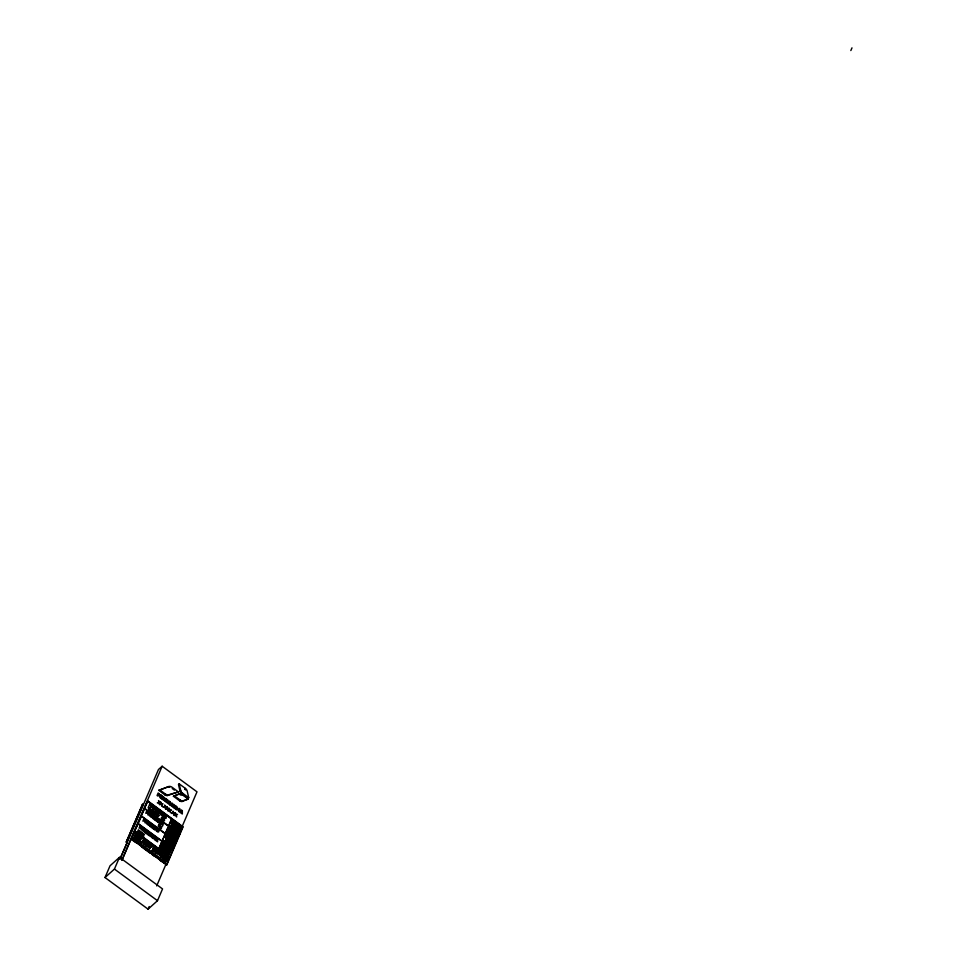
<?xml version="1.0" encoding="UTF-8"?>
<svg xmlns="http://www.w3.org/2000/svg" width="957" height="957" viewBox="0 0 957 957"><rect width="100%" height="100%" fill="white"/><g stroke="black" fill="none" stroke-linecap="round" stroke-linejoin="round"><path stroke-width="1.44" d="M160.537 824.133L160.561 821.668L159.795 821.106L158.204 822.434L158.611 820.233L158.001 819.79L157.056 820.723L156.565 818.737L155.405 820.376L155.381 817.864L154.603 817.302L153.024 818.618L155.979 820.795L156.697 819.682L156.984 821.525L157.917 820.592L157.57 821.955L161.159 824.599L161.924 824.216L162.774 825.783L162.367 824.192L163.515 823.833L162.319 823.534M163.683 816.823L163.719 814.359L162.953 813.797L161.362 815.125L161.757 812.924L161.147 812.481L160.214 813.414L159.723 811.428L158.563 813.067L158.527 810.555L157.761 809.993L156.17 811.309L159.125 813.486L159.843 812.373L159.723 813.917L161.075 813.283L160.716 814.658L164.317 817.29L165.083 816.907L165.932 818.474L165.525 816.883L166.662 816.524L165.334 816.333L164.508 814.945L164.879 816.393L163.611 816.776M105.007 877.533L110.043 865.774L119.481 857.316L162.546 888.933L157.498 900.693L148.072 909.15L105.007 877.533L114.433 869.076L119.481 857.316M139.519 812.098L143.048 804.514L136.265 819.682L139.854 811.955M120.139 858.513L127.233 842.363M119.96 859.35L158.455 769.536L162.14 766.234L196.998 791.834L182.416 825.867M121.838 860.259L162.14 766.234M122.125 859.996L131.205 838.811L166.207 864.626L166.674 864.207L131.815 838.619L134.889 831.442L169.748 857.041L167.75 861.037M135.727 842.591L130.918 839.062L147.617 800.77L183.122 826.836L166.877 864.721L159.771 860.247M134.435 831.86L138.143 823.869L172.99 849.457M141.038 816.429L144.639 808.713L179.485 834.313M144.292 808.856L147.821 801.272L182.679 826.86L166.422 865.128M133.896 838.523L135.846 833.954M141.349 834.444C140.081 832.315 143.287 833.595 140.775 831.537L139.973 833.439L142.162 835.054L142.928 834.671L143.789 836.239L143.371 834.648L144.519 834.289L143.323 833.99M152.725 850.294L153.108 848.105L154.555 849.314M169.305 824.671L171.267 820.101M162.511 847.495L163.001 847.053L162.75 848.069L161.231 847.041L162.75 848.069M167.75 841.335L168.241 840.892L167.989 841.909L166.47 840.868C168.049 839.504 168.241 840.533 166.422 840.76L167.989 841.909M170.968 833.822L171.459 833.38L171.207 834.396L169.688 833.356L171.112 834.408M174.246 826.166L174.736 825.724L174.485 826.74L172.966 825.712L174.389 826.752M166.458 850.39L166.949 849.96L166.697 850.976L165.178 849.936L166.602 850.988M176.22 827.614L176.722 827.171L176.459 828.188L174.94 827.159L176.363 828.2M170.872 843.619L170.717 842.854L170.37 843.655L171.937 844.804L172.188 843.787L171.698 844.23M174.916 836.717L175.406 836.274L175.155 837.291L173.636 836.262L175.059 837.303M165.657 861.838L167.619 857.269M178.648 831.537L180.61 826.968M156.697 885.859L166.075 863.992M172.655 849.601L175.263 843.512M176.423 840.808L179.031 834.719M180.167 832.064L181.71 828.475M148.072 909.15L149.184 906.542M850.833 50.565L851.993 47.85M160.345 826.238L162.008 826.764L160.943 827.757L161.458 828.666L159.747 827.398L161.494 826.968L160.333 826.25M158.766 790.338L168.863 786.534A4.354 2.931 48.1 0 1 171.829 787.061L178.397 791.894L167.654 795.494A3.792 2.548 48.1 0 1 165.011 794.932L158.766 790.338L168.863 786.534M165.011 794.932L165.74 794.286A3.792 2.548 48.1 0 0 168.372 794.848L178.397 791.894M179.174 783.831L178.457 784.477L180.107 791.463A2.871 1.926 48.1 0 0 181.734 793.748L188.027 798.365L188.744 797.719L187.153 790.949A3.302 2.225 48.1 0 0 185.395 788.401L179.174 783.831L180.825 790.817A2.871 1.926 48.1 0 0 182.452 793.102L188.744 797.719M167.654 795.494L168.372 794.848M173.408 796.248L179.545 793.808A3.134 2.105 48.1 0 1 181.878 794.442L188.17 799.059L182.213 801.452A3.302 2.225 48.1 0 1 179.629 800.818L173.408 796.248L179.545 793.808M180.107 791.463L180.825 790.817M184.677 789.047L185.395 788.401M181.734 793.748L182.452 793.102M181.16 795.088L181.878 794.442M179.629 800.818L180.359 800.172A3.302 2.225 48.1 0 0 182.931 800.806L188.17 799.059M182.213 801.452L182.931 800.806M175.897 842.028L176.363 841.61L141.504 816.022M175.777 842.292L176.244 841.885L141.385 816.297L138.251 823.594L173.109 849.194L172.535 849.876M143.311 834.002L142.366 832.698L142.737 834.157L141.469 834.54M162.176 823.642L161.35 822.254L161.721 823.702L160.465 824.085M159.652 804.55L161.219 803.976L160.884 802.277L161.589 803.82L163.025 803.844L161.733 804.347L162.128 806.368L161.314 804.478L159.281 804.287L158.97 802.756L157.307 802.839L158.874 802.253L158.551 800.554L159.245 802.098L160.692 802.133L159.388 802.636L159.783 804.658M165.717 809L167.284 808.426L166.949 806.727L167.654 808.27L169.09 808.306L167.798 808.809L168.193 810.818M168.061 810.723L169.628 810.148L169.293 808.45L169.999 809.993L171.435 810.017L170.131 810.519L170.537 812.541L169.712 810.651L167.69 810.459L167.379 808.928L165.346 808.737L165.035 807.218L163.384 807.289L164.939 806.715L164.616 805.016L165.31 806.56L166.757 806.584L165.453 807.086L165.848 809.108M174.126 815.173L175.693 814.598L175.358 812.9L176.064 814.443L177.5 814.479L176.196 814.981L176.602 816.991L175.777 815.101L174.641 815.555L173.444 813.378L171.781 813.462L173.349 812.876L173.014 811.189L173.719 812.732L175.155 812.756L173.863 813.259L174.258 815.28M163.946 855.977L163.312 856.982L162.271 854.745L163.109 856.336M154.603 849.433L154.28 850.354L154.424 848.979L153.216 848.093L152.151 850.342L153.694 851.335L152.199 850.474M172.2 788.52L174.389 790.123M174.126 795.602L180.359 800.172M159.484 789.692L165.74 794.286M149.519 802.911L158.994 809.861M162.534 812.469L170.825 818.558M175.562 822.027L181.471 826.37M144.746 808.438L179.605 834.037M170.418 843.775L171.841 844.816M135.009 831.178L169.868 856.766M131.384 838.655L166.877 864.721M141.564 846.885L150.153 853.189M152.223 854.709L154.579 856.443M114.433 869.076L157.498 900.693M178.827 794.454A3.134 2.105 48.1 0 1 180.765 794.824M185.096 789.393A3.302 2.225 48.1 0 1 185.634 789.992M168.36 787.121A4.354 2.931 48.1 0 1 169.808 787.156M170.143 801.751L170.107 805.052L171.746 802.935L172.571 803.533L172.427 805.591L173.695 804.359L174.521 804.969L173.911 807.84L173.133 807.265L173.6 805.423L172.332 806.679L171.77 806.273L171.925 804.203L170.968 805.674L166.961 802.732L169.09 800.985L170.143 801.751M182.356 810.711L182.332 814.012L179.174 811.703L181.316 809.945L182.356 810.711M148.682 832.781L148.646 835.246L149.866 833.655L150.357 835.628L151.302 834.695L151.912 835.15L151.445 837.291L151.218 835.497L150.285 836.442L149.998 834.6L149.28 835.712L146.325 833.535L147.904 832.207L148.682 832.781M152.51 825.747L152.474 828.212L150.153 826.501L151.732 825.173L152.51 825.747M157.678 839.385L157.642 841.849L155.321 840.15L156.912 838.822L157.678 839.385M145.105 830.58L144.328 831.071L144.615 832.279L143.717 830.652L142.82 830.963L143.634 829.073L145.105 830.58M148.933 823.546L148.144 824.037L148.431 825.245L147.545 823.618L146.648 823.929L147.462 822.039L148.933 823.546M151.804 815.663L151.027 816.154L151.314 817.362L150.416 815.735L149.519 816.058L150.333 814.156L151.804 815.663M154.233 811.871L153.455 812.361L153.742 813.57L152.845 811.943L151.948 812.254L152.761 810.364L154.233 811.871M154.95 808.354L154.173 808.844L154.46 810.053L153.563 808.426L152.677 808.749L153.491 806.847L154.95 808.354M140.069 831.681L139.686 832.578A1.244 0.837 48.1 0 1 139.016 832.602L137.557 831.657L138.37 829.767L139.566 830.7A1.316 0.885 48.1 0 1 140.009 831.394L140.069 831.681M162.81 819.718C165.621 823.678 164.556 816.046 162.81 819.718M169.401 802.193L169.353 803.258L168.528 802.648L169.401 802.193M181.615 811.165L181.567 812.218L180.741 811.62L181.615 811.165M148.132 833.116L148.096 833.906L147.486 833.463L148.132 833.116M151.96 826.082L151.924 826.872L151.314 826.429L151.972 825.963M154.831 818.199L154.795 818.989L154.185 818.546L154.831 818.199M157.989 810.89L157.941 811.692L157.331 811.237L157.989 810.89M157.139 839.72L157.092 840.521L156.481 840.067L157.139 839.72M160.022 822.003L159.986 822.805L159.376 822.35L160.022 822.003M163.169 814.706L163.133 815.496L162.523 815.041L163.18 814.586M160.154 795.04C160.118 797.157 157.821 794.262 157.857 796.057L157.08 795.482L158.156 792.946L160.154 795.04M141.325 827.841L139.04 828.188L139.854 826.298L141.325 827.841M145.153 820.807L142.868 821.154L143.682 819.264L145.153 820.807M148.024 812.924L145.739 813.271L146.553 811.38L148.024 812.924M151.17 805.615L148.897 805.973L149.699 804.071L151.17 805.615M158.898 815.615L158.395 816.477A1.555 1.041 48.1 0 1 156.589 815.508L156.386 815.005A1.531 1.029 48.1 0 1 156.864 813.893L157.307 813.869A1.531 1.029 48.1 0 1 158.778 815.113L158.898 815.615M160.154 825.712L158.838 826.74L158.216 826.286C158.527 825.975 158.635 822.924 160.154 825.712M162.977 818.367L161.661 819.395L161.039 818.929C161.29 818.666 161.494 815.555 162.977 818.367M158.264 815.364C156.637 817.206 157.068 812.684 158.264 815.364M139.423 831.489C138.239 833.32 138.562 829.312 139.423 831.489M150.393 810.22L150.967 810.926L151.685 809.574L152.295 810.029C152.151 813.342 148.144 810.256 150.297 808.545L150.393 810.22M156.015 814.287L153.969 813.737L154.783 811.847L156.23 813.127L156.015 814.287M155.644 813.115L155.19 812.637L155.644 813.115M159.305 794.717L158.706 794.071L159.305 794.717M140.691 827.602L140.26 827.123L140.691 827.602M144.519 820.58L144.076 820.089L144.519 820.58M147.39 812.696L146.959 812.218L147.39 812.696M150.548 805.387L150.105 804.909L150.548 805.387M163.432 819.922L163.982 820.472L163.491 819.838M155.429 813.905L154.878 813.354L155.429 813.905M163.814 819.156L164.293 819.623L163.874 819.072M158.91 825.149L159.52 825.747L158.982 825.042M161.733 817.804L162.331 818.402L161.733 817.804M163.157 806.691L162.57 806.404L163.157 806.691M171.566 812.864L170.98 812.577L171.566 812.864M164.413 798.485C163.491 799.645 163.647 796.822 164.413 798.485M144.459 830.377L144.04 829.898L144.459 830.377M148.275 823.355L147.868 822.864L148.275 823.355M151.158 815.472L150.739 814.981L151.158 815.472M154.304 808.163L153.898 807.672L154.304 808.163M153.587 811.68L153.168 811.189L153.587 811.68M177.392 808.103L176.698 809.885L175.885 809.287L176.973 806.763L178.457 810.148L179.162 808.366L179.964 808.952L178.875 811.488L177.392 808.103M154.017 837.471L153.491 838.799L152.905 838.368L153.718 836.478L154.807 838.99L155.333 837.662L155.919 838.093L155.106 839.983L154.017 837.471M162.427 855.331L161.841 855.905L162.164 854.661L162.427 855.331M142.378 804.418L126.145 842.304L142.844 804.012L142.378 804.418M129.65 835.102L126.575 842.28L130.116 834.695L129.65 835.102M132.903 827.53L129.769 834.839L133.358 827.111L132.903 827.53M136.145 819.946L133.023 827.255L136.612 819.539L136.145 819.946M135.75 833.703L133.681 838.535L165.752 862.09L167.822 857.257L135.75 833.703M136.109 836.095L135.966 836.908L136.109 836.095M148.383 807.146L148.694 809.861L150.01 808.342L148.383 807.146M137.03 838.153L137.246 838.93L137.03 838.153M141.851 827.757L141.038 829.659C142.617 830.808 143.43 828.929 141.851 827.757M148.55 812.852L147.737 814.742C149.316 815.89 150.129 814.012 148.55 812.852M151.696 805.543L150.895 807.433C152.462 808.581 153.276 806.703 151.696 805.543M137.952 838.715L137.569 839.636L137.952 838.715M138.526 837.399L138.227 838.559L138.526 837.399M145.679 820.735L144.866 822.625C146.445 823.774 147.246 821.896 145.679 820.735M140.212 840.366L139.818 841.287L140.212 840.366M140.811 838.978L140.488 840.222L140.811 838.978M145.476 830.425L145.787 833.14L147.103 831.621L145.476 830.425M160.872 794.944L159.783 797.468L161.661 798.844L160.836 797.492L162.259 797.265L161.255 796.535L162.738 796.32L160.872 794.944M152.175 815.508L152.486 818.223L153.802 816.704L152.175 815.508M155.321 808.198L155.632 810.914L156.948 809.395L155.321 808.198M149.304 823.391L149.603 826.106L150.919 824.587L149.304 823.391M142.473 842.028L142.043 843.009L142.473 842.028M143.036 840.713L142.737 841.873L143.036 840.713L144.77 841.897L143.143 840.701M163.288 796.714L162.212 799.251L162.989 799.825L163.42 798.832L164.628 801.021L164.233 799.394L165.226 799.179A1.256 0.837 48.1 0 0 165.25 798.533L163.288 796.714M143.801 843.117L143.837 844.325C143.813 841.107 142.461 843.452 144.818 842.016L143.825 842.985M144.722 843.679L144.304 844.672L144.722 843.679M145.285 842.363L144.997 843.536L145.285 842.363L147.031 843.548L145.404 842.351M145.751 843.428L145.596 844.457L145.751 843.428M153.503 826.477L152.689 828.367L154.065 829.384L153.503 826.477M146.05 844.78L146.086 845.976L146.05 844.78M146.505 843.715L146.469 844.612L146.505 843.715M165.788 798.557L165.394 801.583L166.219 802.193L167.056 800.267L167.989 800.172L165.788 798.557M146.983 845.342L146.565 846.323L146.983 845.342M147.545 844.026L147.258 845.187L147.653 844.014L149.28 845.21L147.545 844.026M155.19 827.709L154.376 829.611L154.998 830.066L155.812 828.176L155.19 827.709M152.606 835.652L151.792 837.554L152.414 838.009L153.216 836.107L152.606 835.652M148.311 846.431L148.347 847.639L148.491 845.952L147.306 845.318L148.311 846.431M148.766 845.378L148.718 846.275L148.766 845.378M156.123 828.403L156.434 831.119L157.749 829.587L156.123 828.403M149.89 847.591L149.699 848.656L149.89 847.591M150.249 846.742L150.512 847.412L150.249 846.742M158.049 829.815L157.235 831.705C158.814 832.853 159.628 830.975 158.049 829.815M153.874 850.51L154.089 851.299L153.874 850.51M154.795 851.084L154.376 852.065L155.369 849.768L155.632 850.426C154.627 851.407 157.869 852.723 154.795 851.084M175.454 805.65L174.377 808.175L175.215 808.797L176.303 806.273L175.454 805.65M156.123 852.173L156.158 853.381L156.123 852.173M156.577 851.108L156.541 852.005L156.577 851.108M161.422 842.591L159.352 847.423L169.006 854.505L171.076 849.672L161.422 842.591M164.664 835.006L162.594 839.851L172.248 846.933L174.318 842.1L164.664 835.006M167.918 827.434L165.848 832.267L175.502 839.361L177.571 834.528L167.918 827.434M171.159 819.862L169.09 824.695L178.744 831.777L180.813 826.944L171.159 819.862M161.518 842.83L159.556 847.412L168.899 854.266L170.86 849.696L161.518 842.83M164.771 835.258L162.81 839.827L172.152 846.694L174.114 842.112L164.771 835.258M168.013 827.685L166.051 832.255L175.394 839.11L177.356 834.54L168.013 827.685M160.561 845.51L160.609 846.502L160.561 845.51M160.955 844.588L160.92 845.366L160.955 844.588M157.702 853.333C156.888 856.168 159.436 850.701 157.702 853.333M161.53 846.12L161.183 846.921L161.53 846.12M162.02 844.971L161.769 845.988L162.02 844.971L163.539 846.012L163.24 846.921L163.587 846.12L162.116 844.959M168.504 829.839L168.253 830.867L168.504 829.839M171.793 822.195L171.53 823.211L171.793 822.195L173.313 823.223L171.889 822.183M159.317 854.398L159.46 855.331C159.843 853.01 162.044 856.826 159.317 854.398M159.879 853.082L159.58 854.242L159.879 853.082M165.956 839.468L166.016 840.461L165.956 839.468M166.351 838.535L166.315 839.325L166.351 838.535M169.174 831.944L169.138 832.961L167.714 831.908L169.233 832.949L169.174 831.944M169.568 831.023L169.533 831.812L170.071 830.987L168.599 829.839L169.568 831.023M172.451 824.3L172.511 825.293C173.337 823.355 170.693 822.984 172.451 824.3M172.846 823.367L172.822 824.156L172.846 823.367M163.503 847.567L163.157 848.381L164.628 849.529L163.204 848.488L163.503 847.567M167.26 838.811L167.008 839.827L167.26 838.811L168.779 839.839L167.355 838.799M169.987 832.446L169.64 833.248L169.987 832.446M170.478 831.286L170.226 832.315L170.585 831.286L172.009 832.327L170.478 831.286M173.265 824.79L172.93 825.592C173.612 823.821 174.796 826.585 175.322 824.778L174.449 825.64L173.265 824.79M173.767 823.642L173.504 824.659L173.863 823.63L175.287 824.671L173.767 823.642M160.644 855.486L160.68 856.694L160.644 855.486M161.087 854.422L161.051 855.319L161.087 854.422M165.059 847.603L165.035 848.381L165.561 847.567L164.09 846.407L165.023 847.495M171.542 832.47L171.518 833.26L171.542 832.47M161.566 856.048L161.147 857.041L161.566 856.048M165.477 849.026L165.13 849.828L165.477 849.026M165.98 847.866L165.717 848.895L166.075 847.866L167.499 848.907L165.98 847.866M169.233 840.258L168.982 841.275L169.233 840.258L170.753 841.287L169.329 840.246M171.961 833.894L171.614 834.695L171.961 833.894M172.463 832.746L172.2 833.762L172.463 832.746M175.741 825.09C175.956 827.661 176.339 827.123 175.837 825.078L177.26 826.13L175.741 825.09M162.893 857.137L162.929 858.345L162.893 857.137M167.032 849.05L167.008 849.84L167.032 849.05M169.903 842.363L169.963 843.356C170.537 841.981 168.3 840.677 169.927 842.256M173.121 834.851L173.181 835.844L173.121 834.851M173.516 833.918L173.492 834.707L173.516 833.918M163.85 857.651L163.719 858.608L163.85 857.651M164.245 856.742L164.114 857.508L164.245 856.742M167.451 850.474L167.104 851.275L168.671 852.424L168.922 851.407L168.576 852.436L167.152 851.383L167.954 849.326L169.473 850.354L168.049 849.314L167.451 850.474M171.207 841.705L170.956 842.722L171.303 841.693L172.727 842.746L171.207 841.705M173.935 835.341L173.6 836.143L173.935 835.341M174.437 834.193L174.174 835.21L174.437 834.193L175.956 835.234L175.645 836.143L175.992 835.341L174.533 834.181M177.212 827.697L176.878 828.499L178.337 829.647L179.27 827.685L178.433 829.647L176.913 828.606L177.212 827.697M177.715 826.537L177.452 827.566L177.715 826.537M165.178 858.752L165.083 859.601L165.178 858.752M169.006 850.498L168.982 851.287L169.006 850.498M172.272 842.89L172.236 843.667L172.272 842.89M164.879 857.915L165.477 858.596L164.879 857.915M137.999 837.16L136.504 836.059L137.999 837.16M179.234 827.578L177.811 826.525L179.234 827.578M173.983 833.774L172.559 832.734L173.983 833.774M140.332 838.643L138.633 837.387L140.332 838.643M166.805 838.392L165.382 837.351L166.805 838.392M157.104 850.952L155.477 849.756L157.104 850.952M161.613 854.266L159.986 853.07L161.613 854.266M166.207 857.628L164.64 856.706L166.207 857.628M171.494 824.216L172.416 825.305L171.494 824.216M168.552 830.951L169.449 831.812L168.552 830.951M136.313 837.004L137.341 837.997L136.313 837.004M172.164 834.767L173.085 835.856L172.164 834.767M138.562 838.667L139.59 839.648L138.562 838.667M136.851 838.966L135.356 837.865L136.851 838.966M138.179 839.708L139.315 841.012L138.179 839.708M140.44 841.37L141.576 842.662L140.44 841.37M168.946 842.28L169.868 843.368L168.946 842.28M164.042 847.531L164.939 848.392L164.042 847.531M164.054 858.704L164.975 859.613L164.054 858.704M149.95 845.701L151.637 847.172L149.95 845.701M157.761 851.431L159.46 852.902L157.761 851.431"/></g></svg>
